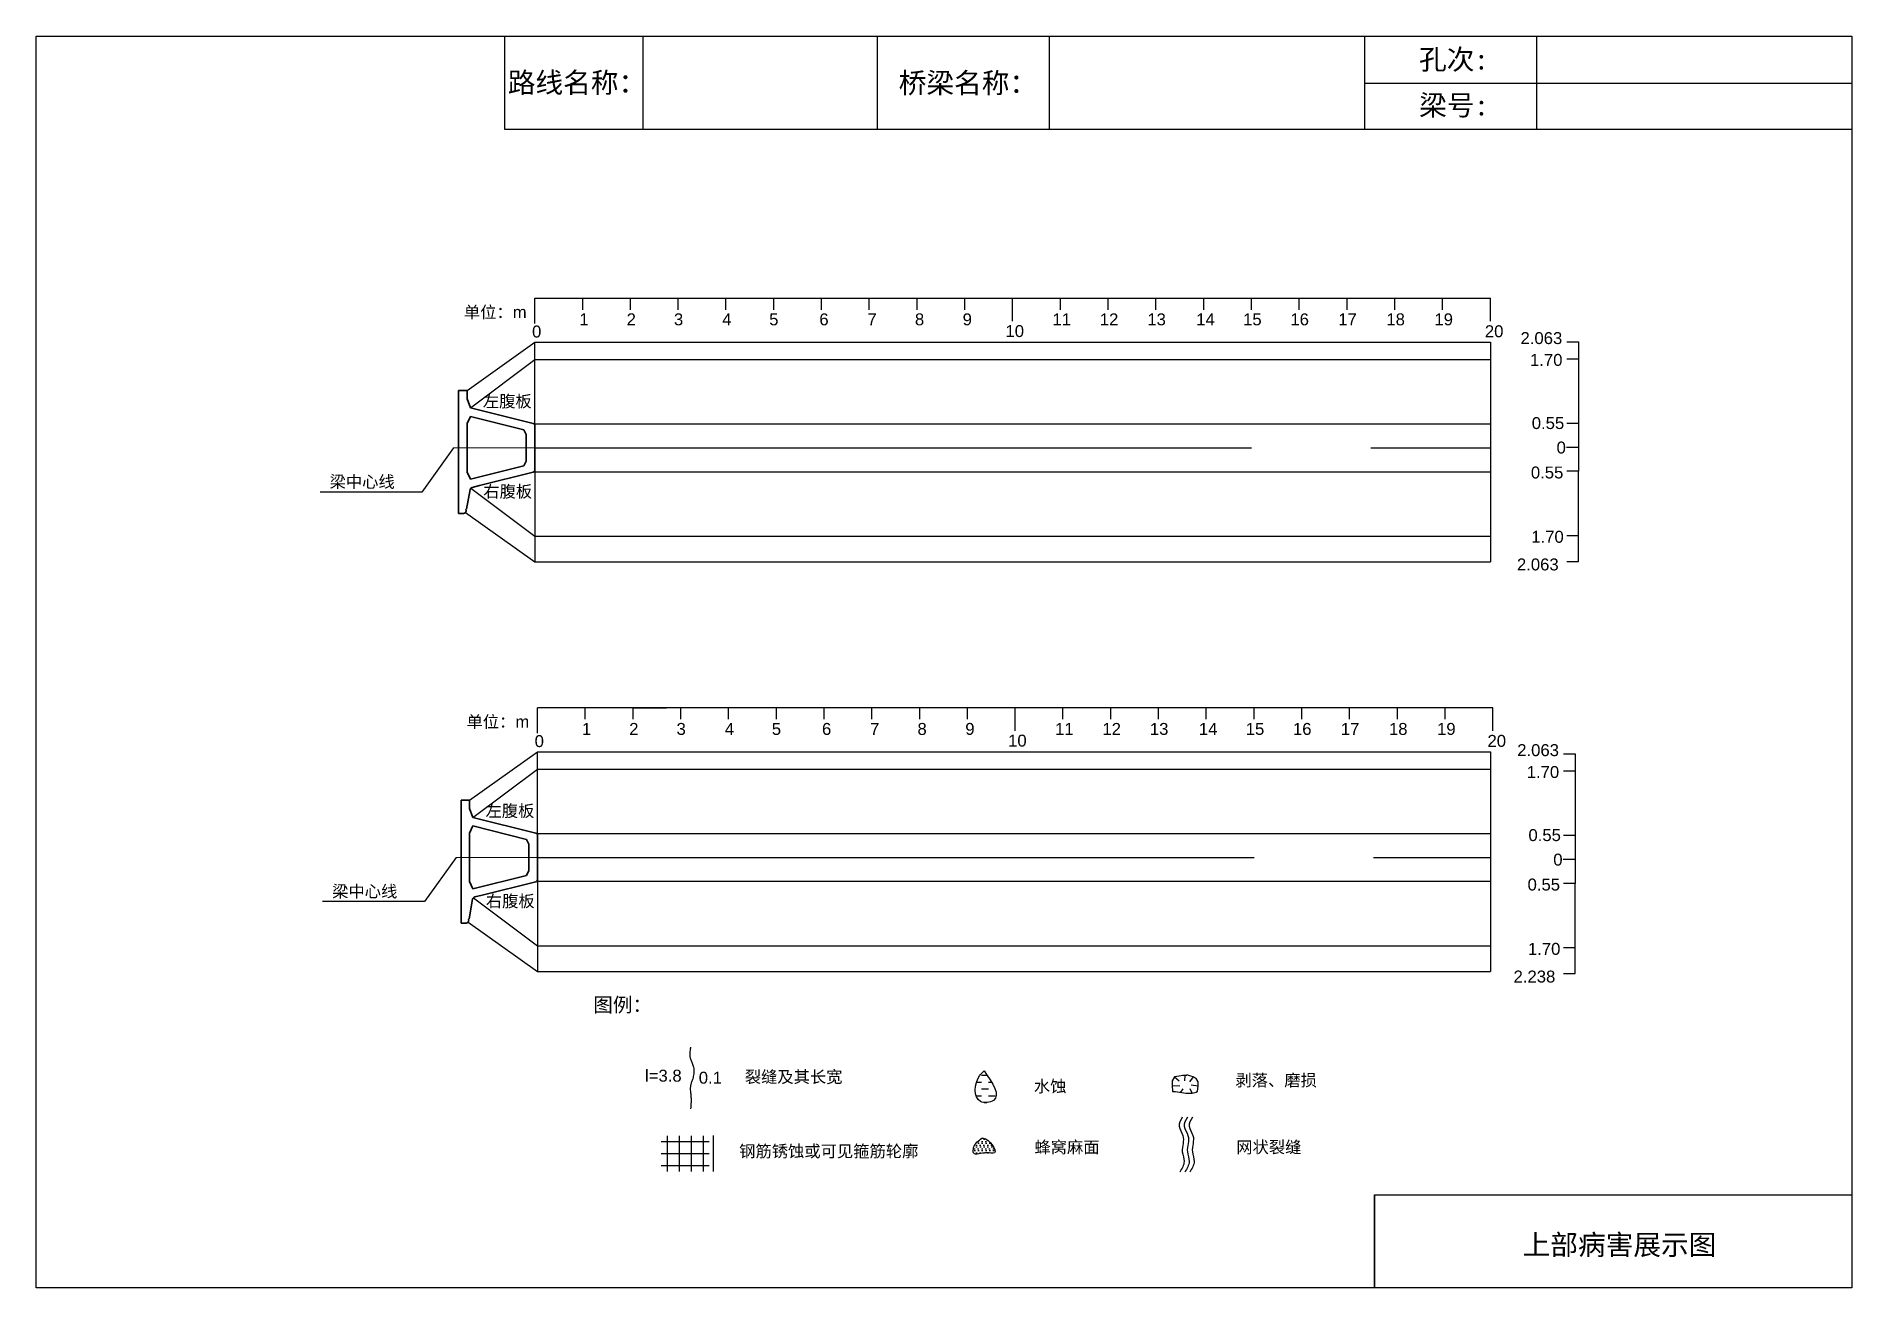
# Model space of a CAD drawing. Header units: millimetres. Extents: x 3454.1 to 3492.1, y 1406 to 1432.2.
import ezdxf

# ---------------------------------------------------------------- set-up
doc = ezdxf.new("R2010")
doc.units = ezdxf.units.MM
for name, pattern in [('CENTER', [2, 1.25, -0.25, 0.25, -0.25]), ('CENTER2', [1.125, 0.75, -0.125, 0.125, -0.125]), ('DASHED', [0.75, 0.5, -0.25])]:
    doc.linetypes.add(name, pattern=pattern)
for name, color, linetype in [('加固措施', 7, 'Continuous'), ('图层1', 7, 'Continuous'), ('病害', 5, 'Continuous'), ('轮廓', 3, 'Continuous')]:
    doc.layers.add(name, color=color, linetype=linetype)
doc.layers.add('虚线', color=7, linetype='Continuous', lineweight=30)
doc.styles.get("Standard").update_dxf_attribs({"font": 'arial.ttf'})
doc.styles.add('汉字', font='')
doc.styles.get('汉字').set_extended_font_data('SimSun')

# ---------------------------------------------------------------- blocks, each defined once
blk = doc.blocks.new('adfsd')
at = {"lineweight": -2, "ltscale": 0.5}
for p, q in [((1140.876, -3083.768), (1140.94, -3083.769)), ((1140.897, -3083.694), (1140.936, -3083.729)), ((1140.948, -3083.824), (1140.969, -3083.796)), ((1140.983, -3083.682), (1140.981, -3083.729)), ((1141.053, -3083.694), (1141.022, -3083.735)), ((1141.045, -3083.83), (1141.028, -3083.796)), ((1141.094, -3083.772), (1141.036, -3083.763))]:
    blk.add_line(p, q, dxfattribs=at)
blk.add_lwpolyline([(1141, -3083.682), (1140.967, -3083.682), (1140.934, -3083.69), (1140.897, -3083.694), (1140.876, -3083.727), (1140.876, -3083.768), (1140.88, -3083.818), (1140.905, -3083.818), (1140.991, -3083.83), (1141.045, -3083.83), (1141.078, -3083.822), (1141.09, -3083.814), (1141.094, -3083.772), (1141.094, -3083.735), (1141.078, -3083.707), (1141.053, -3083.694), (1141.033, -3083.69), (1141, -3083.678)], dxfattribs=at)

msp = doc.modelspace()

# ---------------------------------------------------------------- hatches: boundary and pattern name
at = {"layer": '加固措施', "lineweight": -2}
h = msp.add_hatch(dxfattribs=at)
h.set_pattern_fill('DASH', color=256, scale=0.045)
h.set_pattern_definition([(0, (3202.03044, 1392.34405), (0.142875, 0.142875), [0.142875, -0.142875])])
edge = h.paths.add_edge_path()
edge.add_spline(control_points=[(3473.978, 1410.581), (3473.943, 1410.55), (3473.776, 1410.402), (3473.731, 1409.864), (3474.401, 1409.959), (3474.153, 1410.324), (3473.978, 1410.581)], knot_values=[0, 0, 0, 0, 3.237042, 15.187225, 21.182779, 35.601669, 35.601669, 35.601669, 35.601669], degree=3, periodic=0)
h = msp.add_hatch(dxfattribs=at)
h.set_pattern_fill('DOTS', scale=0.05)
h.set_pattern_definition([(0, (3171.756514, 1385.89157), (0.0396875, 0.079375), [0, -0.079375])])
edge = h.paths.add_edge_path()
edge.add_spline(control_points=[(3473.931, 1409.169), (3473.856, 1409.118), (3473.751, 1409.045), (3473.739, 1408.776), (3473.989, 1408.9), (3474.328, 1408.803), (3474.076, 1409.175), (3473.939, 1409.169), (3473.931, 1409.169)], knot_values=[0, 0, 0, 0, 5.205471, 7.397577, 12.944796, 16.169923, 23.88441, 24.400432, 24.400432, 24.400432, 24.400432], degree=3, periodic=0)
at = {"layer": '病害', "lineweight": -2}
h = msp.add_hatch(dxfattribs=at)
h.set_pattern_fill('DOTS', color=4, scale=0.05, style=0)
h.set_pattern_definition([(0, (2964.30517, 1356.32107), (0.0396875, 0.079375), [0, -0.079375])])
edge = h.paths.add_edge_path()
edge.add_spline(control_points=[(3473.931, 1409.169), (3473.856, 1409.118), (3473.751, 1409.045), (3473.739, 1408.776), (3473.989, 1408.9), (3474.328, 1408.803), (3474.076, 1409.175), (3473.939, 1409.169), (3473.931, 1409.169)], knot_values=[0, 0, 0, 0, 1.041094, 1.479515, 2.588959, 3.233985, 4.776882, 4.880086, 4.880086, 4.880086, 4.880086], degree=3, periodic=0)

# ---------------------------------------------------------------- linework, layer by layer
at = {"color": 0, "linetype": 'ByBlock'}
for p, q in [((3454.136, 1432.241), (3492.136, 1432.241)), ((3454.136, 1406.041), (3454.136, 1432.241)), ((3463.939, 1432.241), (3463.939, 1430.294)), ((3471.737, 1432.241), (3471.737, 1430.294)), ((3481.937, 1432.241), (3481.937, 1430.294)), ((3485.538, 1432.237), (3485.538, 1430.289)), ((3492.136, 1432.241), (3492.136, 1406.041)), ((3463.939, 1430.294), (3492.136, 1430.294)), ((3464.573, 1426.758), (3484.573, 1426.758)), ((3484.573, 1425.838), (3484.573, 1421.238)), ((3486.421, 1424.134), (3486.421, 1423.134)), ((3486.421, 1423.634), (3486.168, 1423.634)), ((3484.573, 1417.263), (3484.573, 1412.663)), ((3486.351, 1415.507), (3486.351, 1414.507)), ((3486.351, 1415.007), (3486.099, 1415.007)), ((3482.151, 1406.041), (3482.151, 1407.989)), ((3482.151, 1407.989), (3492.136, 1407.989)), ((3492.136, 1406.041), (3454.136, 1406.041))]:
    msp.add_line(p, q, dxfattribs=at)
at = {"color": 0}
for p, q in [((3464.573, 1426.229), (3464.573, 1426.758)), ((3465.573, 1426.517), (3465.573, 1426.758)), ((3466.573, 1426.517), (3466.573, 1426.758)), ((3466.573, 1426.758), (3467.273, 1426.758)), ((3467.573, 1426.517), (3467.573, 1426.758)), ((3468.573, 1426.517), (3468.573, 1426.758)), ((3469.573, 1426.517), (3469.573, 1426.758)), ((3470.573, 1426.517), (3470.573, 1426.758)), ((3471.573, 1426.517), (3471.573, 1426.758)), ((3472.573, 1426.517), (3472.573, 1426.758)), ((3473.573, 1426.517), (3473.573, 1426.758)), ((3474.573, 1426.275), (3474.573, 1426.758)), ((3475.573, 1426.517), (3475.573, 1426.758)), ((3476.573, 1426.517), (3476.573, 1426.758)), ((3477.573, 1426.517), (3477.573, 1426.758)), ((3478.573, 1426.517), (3478.573, 1426.758)), ((3479.573, 1426.517), (3479.573, 1426.758)), ((3480.573, 1426.517), (3480.573, 1426.758)), ((3481.573, 1426.517), (3481.573, 1426.758)), ((3482.573, 1426.517), (3482.573, 1426.758)), ((3483.573, 1426.517), (3483.573, 1426.758)), ((3484.573, 1426.275), (3484.573, 1426.758)), ((3486.171, 1425.847), (3486.421, 1425.847)), ((3486.421, 1425.847), (3486.421, 1425.484)), ((3486.421, 1425.484), (3486.171, 1425.484)), ((3486.421, 1425.484), (3486.421, 1424.134)), ((3486.421, 1424.134), (3486.171, 1424.134)), ((3486.421, 1424.134), (3486.421, 1424.134)), ((3462.868, 1423.626), (3462.207, 1422.7)), ((3486.421, 1423.134), (3486.171, 1423.134)), ((3486.421, 1421.784), (3486.421, 1423.134)), ((3486.421, 1423.134), (3486.421, 1423.134)), ((3462.207, 1422.7), (3460.075, 1422.7)), ((3486.421, 1421.784), (3486.171, 1421.784)), ((3486.421, 1421.247), (3486.421, 1421.784)), ((3486.171, 1421.247), (3486.421, 1421.247)), ((3464.627, 1417.654), (3464.627, 1418.183)), ((3484.627, 1418.183), (3464.627, 1418.183)), ((3465.627, 1417.941), (3465.627, 1418.183)), ((3466.627, 1417.941), (3466.627, 1418.183)), ((3466.627, 1418.183), (3467.327, 1418.183)), ((3467.627, 1417.941), (3467.627, 1418.183)), ((3468.627, 1417.941), (3468.627, 1418.183)), ((3469.627, 1417.941), (3469.627, 1418.183)), ((3470.627, 1417.941), (3470.627, 1418.183)), ((3471.627, 1417.941), (3471.627, 1418.183)), ((3472.627, 1417.941), (3472.627, 1418.183)), ((3473.627, 1417.941), (3473.627, 1418.183)), ((3474.627, 1417.7), (3474.627, 1418.183)), ((3475.627, 1417.941), (3475.627, 1418.183)), ((3476.627, 1417.941), (3476.627, 1418.183)), ((3477.627, 1417.941), (3477.627, 1418.183)), ((3478.627, 1417.941), (3478.627, 1418.183)), ((3479.627, 1417.941), (3479.627, 1418.183)), ((3480.627, 1417.941), (3480.627, 1418.183)), ((3481.627, 1417.941), (3481.627, 1418.183)), ((3482.627, 1417.941), (3482.627, 1418.183)), ((3483.627, 1417.941), (3483.627, 1418.183)), ((3484.627, 1417.7), (3484.627, 1418.183)), ((3486.101, 1417.219), (3486.351, 1417.219)), ((3486.351, 1417.219), (3486.351, 1416.857)), ((3486.351, 1416.857), (3486.101, 1416.857)), ((3486.351, 1416.857), (3486.351, 1415.507)), ((3486.351, 1415.507), (3486.101, 1415.507)), ((3486.351, 1415.507), (3486.351, 1415.507)), ((3462.923, 1415.05), (3462.262, 1414.124)), ((3486.351, 1414.507), (3486.101, 1414.507)), ((3486.351, 1413.157), (3486.351, 1414.507)), ((3486.351, 1414.507), (3486.351, 1414.507)), ((3462.262, 1414.124), (3460.129, 1414.124)), ((3486.351, 1413.157), (3486.101, 1413.157)), ((3486.351, 1412.619), (3486.351, 1413.157)), ((3486.101, 1412.619), (3486.351, 1412.619))]:
    msp.add_line(p, q, dxfattribs=at)
for p, q in [((3463.153, 1424.826), (3464.573, 1425.838)), ((3464.573, 1425.476), (3464.573, 1425.838)), ((3464.573, 1425.838), (3484.573, 1425.838)), ((3463.223, 1424.463), (3464.573, 1425.476)), ((3464.573, 1424.126), (3464.573, 1425.476)), ((3464.573, 1425.476), (3484.573, 1425.476)), ((3464.573, 1423.626), (3464.573, 1424.126)), ((3464.573, 1424.126), (3484.573, 1424.126)), ((3464.573, 1423.626), (3464.573, 1423.126)), ((3464.573, 1423.126), (3464.573, 1421.776)), ((3464.573, 1423.126), (3484.573, 1423.126)), ((3463.231, 1422.78), (3464.573, 1421.776)), ((3463.122, 1422.272), (3464.573, 1421.238)), ((3464.573, 1421.776), (3484.573, 1421.776)), ((3464.573, 1421.776), (3464.573, 1421.238)), ((3464.573, 1421.238), (3484.573, 1421.238)), ((3463.207, 1416.25), (3464.627, 1417.263)), ((3464.627, 1416.9), (3464.627, 1417.263)), ((3464.627, 1417.263), (3484.573, 1417.263)), ((3463.277, 1415.888), (3464.627, 1416.9)), ((3464.627, 1415.55), (3464.627, 1416.9)), ((3464.627, 1416.9), (3484.573, 1416.9)), ((3464.627, 1415.05), (3464.627, 1415.55)), ((3464.627, 1415.55), (3484.573, 1415.55)), ((3464.627, 1415.05), (3464.627, 1414.55)), ((3464.627, 1414.55), (3464.627, 1413.2)), ((3464.627, 1414.55), (3484.573, 1414.55)), ((3463.286, 1414.205), (3464.627, 1413.2)), ((3463.177, 1413.696), (3464.627, 1412.663)), ((3464.627, 1413.2), (3484.573, 1413.2)), ((3464.627, 1413.2), (3464.627, 1412.663)), ((3464.627, 1412.663), (3484.573, 1412.663))]:
    msp.add_line(p, q)
at = {"color": 1, "linetype": 'CENTER2', "ltscale": 20}
for p, q in [((3464.573, 1423.626), (3484.573, 1423.626)), ((3464.627, 1415.05), (3484.573, 1415.05))]:
    msp.add_line(p, q, dxfattribs=at)
at = {"color": 1, "linetype": 'DASHED', "ltscale": 2}
for p, q in [((3467.218, 1409.099), (3468.468, 1409.099)), ((3467.343, 1409.224), (3467.343, 1408.474)), ((3467.593, 1409.224), (3467.593, 1408.474)), ((3467.843, 1409.224), (3467.843, 1408.474)), ((3468.093, 1409.224), (3468.093, 1408.474)), ((3468.306, 1409.226), (3468.306, 1408.476)), ((3467.218, 1408.849), (3468.468, 1408.849)), ((3467.218, 1408.599), (3468.468, 1408.599))]:
    msp.add_line(p, q, dxfattribs=at)
at = {"color": 0, "linetype": 'ByBlock'}
msp.add_lwpolyline([(3454.136, 1432.241), (3492.136, 1432.241), (3492.136, 1406.041), (3454.136, 1406.041)], close=True, dxfattribs=at)
for points in [[(3478.125, 1409.61), (3478.057, 1409.42), (3478.137, 1409.23), (3478.125, 1408.887), (3478.162, 1408.685), (3478.07, 1408.458)], [(3478.231, 1409.61), (3478.163, 1409.42), (3478.243, 1409.23), (3478.231, 1408.887), (3478.268, 1408.685), (3478.176, 1408.458)], [(3478.335, 1409.61), (3478.268, 1409.42), (3478.347, 1409.23), (3478.335, 1408.887), (3478.372, 1408.685), (3478.28, 1408.458)]]:
    msp.add_spline(points, degree=3)
at = {"lineweight": -2}
msp.add_spline([(3473.931, 1409.169), (3473.757, 1408.975), (3473.757, 1408.866), (3474.034, 1408.866), (3474.195, 1408.866), (3473.957, 1409.169), (3473.931, 1409.169)], degree=3, dxfattribs=at)
at = {"layer": '加固措施', "lineweight": -2}
msp.add_spline([(3473.978, 1410.581), (3473.878, 1410.476), (3473.9, 1409.939), (3474.169, 1409.961), (3473.978, 1410.581)], degree=3, dxfattribs=at)
at = {"layer": '图层1', "lineweight": -2}
msp.add_open_spline([(3467.832, 1411.079), (3467.829, 1411.064), (3467.826, 1411.049), (3467.818, 1411.003), (3467.815, 1410.973), (3467.813, 1410.933), (3467.813, 1410.92), (3467.814, 1410.899), (3467.815, 1410.892), (3467.818, 1410.876), (3467.82, 1410.869), (3467.827, 1410.842), (3467.834, 1410.82), (3467.852, 1410.774), (3467.863, 1410.749), (3467.882, 1410.694), (3467.891, 1410.665), (3467.9, 1410.614), (3467.903, 1410.594), (3467.903, 1410.555), (3467.902, 1410.535), (3467.897, 1410.499), (3467.893, 1410.482), (3467.885, 1410.448), (3467.88, 1410.432), (3467.868, 1410.392), (3467.86, 1410.369), (3467.845, 1410.326), (3467.839, 1410.305), (3467.832, 1410.278), (3467.831, 1410.269), (3467.828, 1410.254), (3467.827, 1410.247), (3467.826, 1410.232), (3467.826, 1410.225), (3467.825, 1410.198), (3467.826, 1410.176), (3467.83, 1410.131), (3467.833, 1410.107), (3467.837, 1410.065), (3467.839, 1410.048), (3467.841, 1410.015), (3467.842, 1409.999), (3467.842, 1409.969), (3467.842, 1409.954), (3467.841, 1409.91), (3467.84, 1409.882), (3467.836, 1409.832), (3467.835, 1409.81), (3467.833, 1409.789)], degree=3, knots=[0, 0, 0, 0, 0.93103, 0.93103, 2.904338, 2.904338, 3.933552, 3.933552, 4.598026, 4.598026, 5.2625, 5.2625, 6.799065, 6.799065, 8.335629, 8.335629, 9.872194, 9.872194, 10.744529, 10.744529, 11.616864, 11.616864, 12.4892, 12.4892, 13.361535, 13.361535, 14.755665, 14.755665, 16.149795, 16.149795, 16.835641, 16.835641, 17.410365, 17.410365, 17.98509, 17.98509, 19.45733, 19.45733, 20.929571, 20.929571, 21.910052, 21.910052, 22.722819, 22.722819, 23.535585, 23.535585, 25.161117, 25.161117, 26.428502, 26.428502, 26.428502, 26.428502], dxfattribs=at)
at = {"layer": '病害', "color": 5}
for p, q in [((3463.939, 1432.241), (3463.939, 1430.294)), ((3471.737, 1432.241), (3471.737, 1430.294)), ((3481.937, 1432.241), (3481.937, 1430.294)), ((3492.136, 1432.241), (3492.136, 1430.294)), ((3463.939, 1430.294), (3481.897, 1430.294)), ((3481.897, 1430.294), (3492.136, 1430.294)), ((3482.151, 1407.989), (3492.136, 1407.989)), ((3482.151, 1407.989), (3482.151, 1406.041))]:
    msp.add_line(p, q, dxfattribs=at)
at = {"layer": '病害', "color": 0}
for p, q in [((3466.834, 1432.241), (3466.834, 1430.294)), ((3475.339, 1432.241), (3475.339, 1430.294)), ((3481.937, 1431.263), (3492.136, 1431.263))]:
    msp.add_line(p, q, dxfattribs=at)
at = {"layer": '虚线', "linetype": 'CENTER', "lineweight": 18, "ltscale": 10}
for p, q in [((3464.663, 1423.626), (3462.868, 1423.626)), ((3464.718, 1415.05), (3462.923, 1415.05))]:
    msp.add_line(p, q, dxfattribs=at)
at = {"layer": '轮廓', "color": 5, "lineweight": 35}
for p, q in [((3462.973, 1424.826), (3463.153, 1424.826)), ((3462.973, 1424.826), (3462.973, 1423.626)), ((3463.153, 1424.826), (3463.153, 1424.651)), ((3463.223, 1424.463), (3463.153, 1424.651)), ((3463.153, 1424.133), (3463.223, 1424.283)), ((3464.535, 1424.135), (3463.223, 1424.463)), ((3464.343, 1424.003), (3463.223, 1424.283)), ((3463.153, 1424.133), (3463.153, 1423.118)), ((3464.343, 1424.003), (3464.393, 1423.903)), ((3464.393, 1423.903), (3464.393, 1423.348)), ((3464.573, 1424.087), (3464.573, 1423.626)), ((3462.973, 1423.626), (3462.973, 1422.251)), ((3464.573, 1423.165), (3464.573, 1423.626)), ((3463.153, 1423.118), (3463.223, 1422.968)), ((3464.343, 1423.248), (3463.223, 1422.968)), ((3464.535, 1423.116), (3463.413, 1422.836)), ((3464.343, 1423.248), (3464.393, 1423.348)), ((3463.14, 1422.34), (3463.216, 1422.75)), ((3463.413, 1422.836), (3463.26, 1422.797)), ((3462.973, 1422.251), (3463.081, 1422.251)), ((3463.131, 1422.291), (3463.136, 1422.321)), ((3463.027, 1416.25), (3463.207, 1416.25)), ((3463.027, 1416.25), (3463.027, 1415.05)), ((3463.207, 1416.25), (3463.207, 1416.075)), ((3463.277, 1415.888), (3463.207, 1416.075)), ((3463.207, 1415.558), (3463.277, 1415.708)), ((3463.207, 1415.558), (3463.207, 1414.543)), ((3464.59, 1415.56), (3463.277, 1415.888)), ((3464.397, 1415.428), (3463.277, 1415.708)), ((3464.397, 1415.428), (3464.447, 1415.328)), ((3464.447, 1415.328), (3464.447, 1414.773)), ((3464.627, 1415.511), (3464.627, 1415.05)), ((3463.027, 1415.05), (3463.027, 1413.675)), ((3464.397, 1414.673), (3464.447, 1414.773)), ((3464.627, 1414.589), (3464.627, 1415.05)), ((3463.207, 1414.543), (3463.277, 1414.393)), ((3464.397, 1414.673), (3463.277, 1414.393)), ((3464.59, 1414.541), (3463.467, 1414.26)), ((3463.194, 1413.765), (3463.27, 1414.175)), ((3463.467, 1414.26), (3463.315, 1414.222)), ((3463.027, 1413.675), (3463.136, 1413.675)), ((3463.185, 1413.716), (3463.191, 1413.745))]:
    msp.add_line(p, q, dxfattribs=at)
for centre, radius, start, end in [((3464.523, 1424.087), 0.05, 0, 75.9638), ((3464.523, 1423.165), 0.05, 284.0362, 0), ((3463.275, 1422.739), 0.06, 104.0362, 169.4608), ((3463.081, 1422.301), 0.05, 269.9992, 349.4616), ((3463.138, 1422.331), 0.01, 82.58, 256.3416), ((3464.577, 1415.511), 0.05, 0, 75.9638), ((3464.577, 1414.589), 0.05, 284.0362, 0), ((3463.329, 1414.164), 0.06, 104.0362, 169.4608), ((3463.136, 1413.725), 0.05, 269.9992, 349.4616), ((3463.193, 1413.755), 0.01, 82.58, 256.3416)]:
    msp.add_arc(centre, radius, start, end, dxfattribs=at)

# ---------------------------------------------------------------- block references
at = {"color": 0, "xscale": 2.5, "yscale": 2.5, "zscale": 2.5}
msp.add_blockref('adfsd', (625.721, 9119.692), dxfattribs=at)

# ---------------------------------------------------------------- texts
for s, p in [('单位：m', (3463.086, 1426.341)), ('0', (3464.513, 1425.935)), ('1', (3465.503, 1426.19)), ('2', (3466.493, 1426.19)), ('3', (3467.483, 1426.19)), ('4', (3468.493, 1426.19)), ('5', (3469.477, 1426.19)), ('6', (3470.527, 1426.19)), ('7', (3471.534, 1426.19)), ('8', (3472.527, 1426.19)), ('9', (3473.527, 1426.19)), ('10', (3474.423, 1425.945)), ('11', (3475.406, 1426.19)), ('12', (3476.398, 1426.19)), ('13', (3477.392, 1426.19)), ('14', (3478.416, 1426.19)), ('15', (3479.397, 1426.19)), ('16', (3480.387, 1426.19)), ('17', (3481.389, 1426.19)), ('18', (3482.396, 1426.19)), ('19', (3483.402, 1426.19)), ('20', (3484.458, 1425.941)), ('2.063', (3485.204, 1425.798)), ('1.70', (3485.403, 1425.341)), ('左腹板', (3463.483, 1424.475)), ('0.55', (3485.439, 1424.019)), ('0', (3485.959, 1423.506)), ('0.55', (3485.421, 1422.984)), ('梁中心线', (3460.275, 1422.791)), ('右腹板', (3463.492, 1422.587)), ('1.70', (3485.429, 1421.638)), ('2.063', (3485.129, 1421.059)), ('单位：m', (3463.141, 1417.766)), ('1', (3465.558, 1417.615)), ('2', (3466.547, 1417.615)), ('3', (3467.538, 1417.615)), ('4', (3468.548, 1417.615)), ('5', (3469.532, 1417.615)), ('6', (3470.582, 1417.615)), ('7', (3471.589, 1417.615)), ('8', (3472.581, 1417.615)), ('9', (3473.582, 1417.615)), ('11', (3475.461, 1417.615)), ('12', (3476.452, 1417.615)), ('13', (3477.446, 1417.615)), ('14', (3478.471, 1417.615)), ('15', (3479.452, 1417.615)), ('16', (3480.441, 1417.615)), ('17', (3481.443, 1417.615)), ('18', (3482.451, 1417.615)), ('19', (3483.457, 1417.615)), ('0', (3464.568, 1417.36)), ('10', (3474.478, 1417.37)), ('20', (3484.513, 1417.365)), ('2.063', (3485.135, 1417.171)), ('1.70', (3485.334, 1416.713)), ('左腹板', (3463.538, 1415.9)), ('0.55', (3485.37, 1415.392)), ('0', (3485.89, 1414.879)), ('梁中心线', (3460.329, 1414.215)), ('0.55', (3485.352, 1414.357)), ('右腹板', (3463.546, 1414.011)), ('1.70', (3485.359, 1413.01)), ('2.238', (3485.059, 1412.431))]:
    msp.add_text(s, height=0.25).set_placement(p)
at = {"layer": '图层1', "style": '汉字'}
for s, p in [('孔次:', (3483.08, 1431.546)), ('路线名称：', (3464.005, 1431.06)), ('桥梁名称：', (3472.188, 1431.053)), ('梁号:', (3483.082, 1430.586)), ('上部病害展示图', (3485.247, 1406.728))]:
    msp.add_text(s, height=0.425, dxfattribs=at).set_placement(p)
at = {"layer": '图层1', "lineweight": -2, "attachment_point": 1}
for s, insert, char_height in [('图例：', (3465.796, 1412.114), 0.3), ('l=3.8', (3466.878, 1410.605), 0.25), ('裂缝及其长宽', (3468.966, 1410.581), 0.25), ('0.1', (3468.003, 1410.563), 0.25), ('水蚀', (3475.018, 1410.384), 0.25), ('剥落、磨损', (3479.236, 1410.51), 0.25), ('钢筋锈蚀或可见箍筋轮廓', (3468.849, 1409.025), 0.25), ('蜂窝麻面', (3475.029, 1409.109), 0.25), ('网状裂缝', (3479.254, 1409.109), 0.25)]:
    msp.add_mtext(s, dxfattribs=dict(at, insert=insert, char_height=char_height))

doc.saveas('drawing.dxf')
